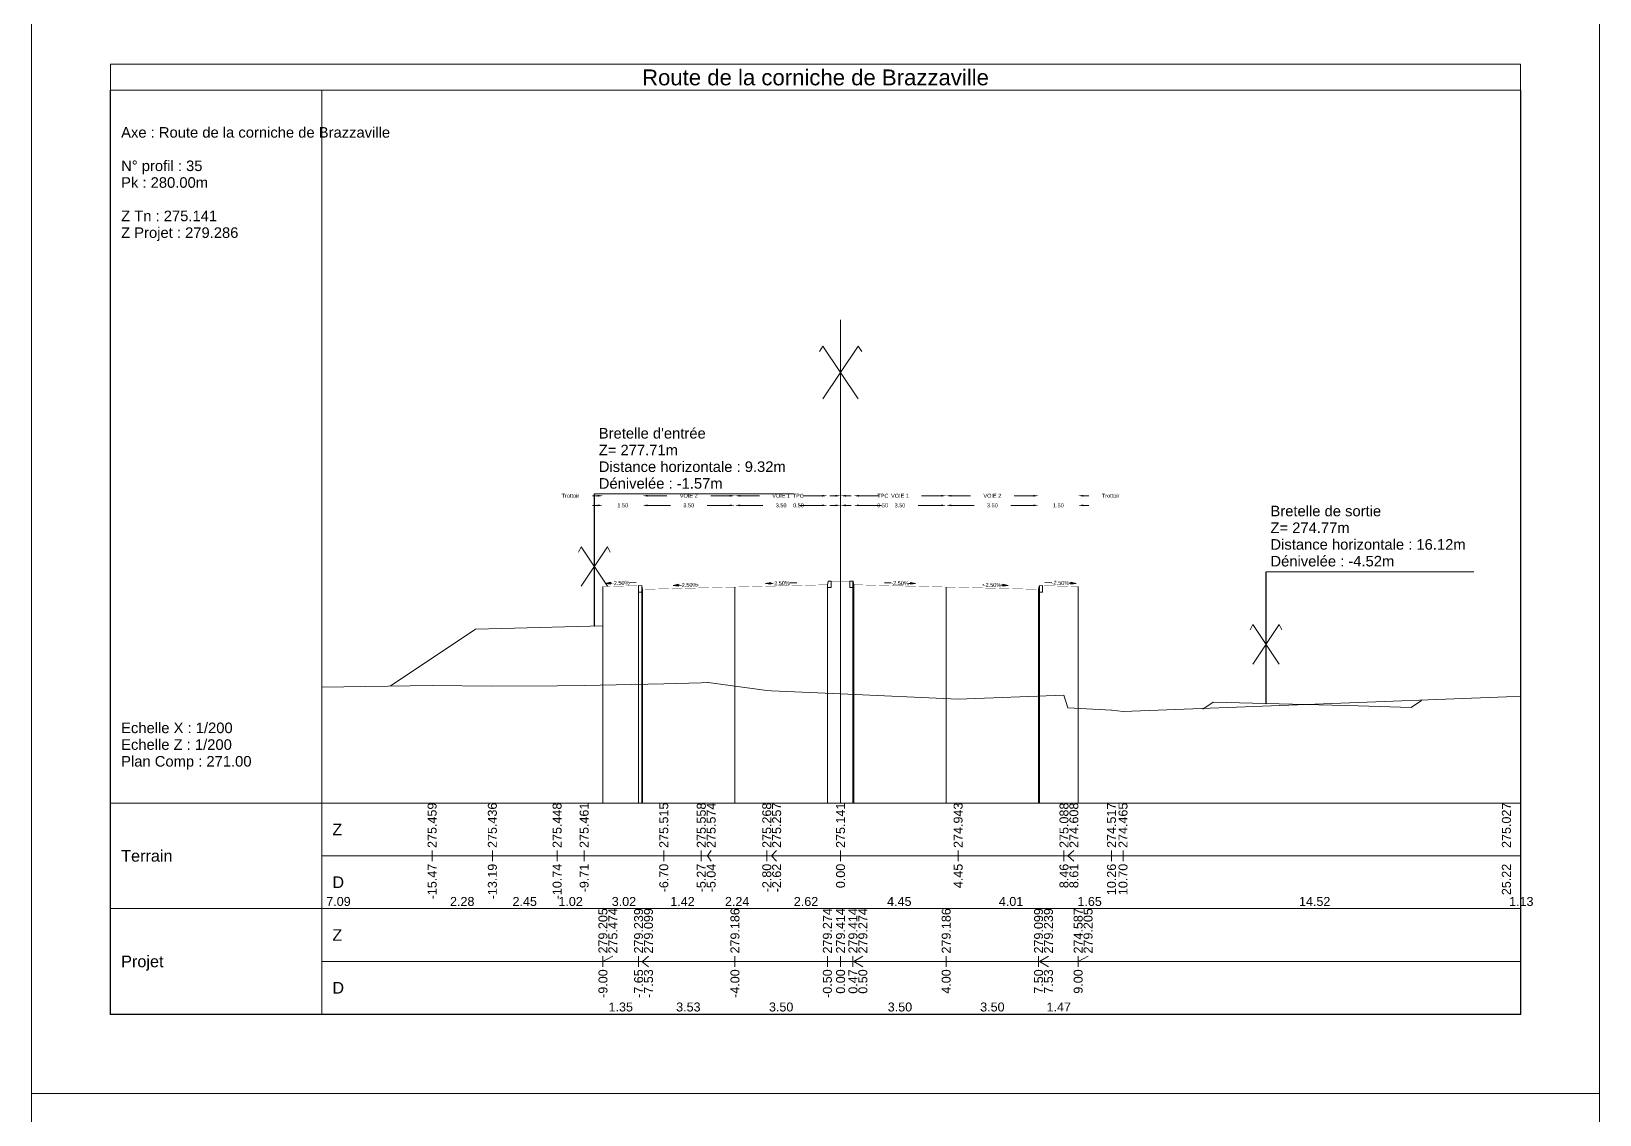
# Model space of a CAD drawing. Extents: x 0 to 74, y -372 to 1003.
# Drawn here: x 0 to 59.4, y 918.4 to 959.4 of the extents above; entities that cross this region are included whole.
import ezdxf
from ezdxf.enums import TextEntityAlignment as Align

# ---------------------------------------------------------------- set-up
doc = ezdxf.new("R2010")
doc.units = 0
doc.header["$LTSCALE"] = 2
doc.header["$PDSIZE"] = -0.004
doc.layers.get('0').update_dxf_attribs({"lineweight": 0})
for name, color, linetype, lineweight in [('Route - Profils type - Content session name', 7, 'Continuous', 0), ('Route - Profils type - PT SC CHAU TROTTOIR', 5, 'Continuous', 0), ('Route - Route de la corniche de Brazzaville - PT - Cadre_P35', 7, 'Continuous', 0), ('Route - Route de la corniche de Brazzaville - PT - Terrain_P35', 5, 'Continuous', 0)]:
    doc.layers.add(name, color=color, linetype=linetype, lineweight=lineweight)
doc.styles.add('CadreTitre', font='arial.ttf', dxfattribs={"height": 0.003})
doc.styles.add('Cotation', font='arial.ttf')
doc.styles.add('CoteHor', font='arial.ttf', dxfattribs={"height": 0.0022})
doc.styles.add('CoteHorA', font='arial.ttf', dxfattribs={"height": 0.0022})
doc.styles.add('CoteTitre', font='arial.ttf', dxfattribs={"height": 0.0017})
doc.styles.add('CoteTitreA', font='arial.ttf', dxfattribs={"height": 0.0017})
doc.styles.add('CoteVert', font='arial.ttf', dxfattribs={"height": 0.0017})
doc.styles.add('CoteVertA', font='arial.ttf', dxfattribs={"height": 0.0017})
doc.styles.add('Multi Axes', font='arial.ttf', dxfattribs={"height": 0.4})
doc.styles.add('ProfilCartouche', font='arial.ttf', dxfattribs={"height": 0.002})
doc.dimstyles.new('BRAZZAVILLE', dxfattribs={"dimtxt": 0.15, "dimasz": 0.2, "dimexe": 0.5, "dimexo": 0.5, "dimgap": 0.5, "dimtad": 0, "dimzin": 0, "dimdsep": 46, "dimtxsty": 'Cotation', "dimsah": 1, "dimcen": 0.1, "dimse1": 1, "dimse2": 1, "dimclrd": 1, "dimclre": 256, "dimclrt": 1, "dimaunit": 2, "dimazin": 0, "dimtfac": 1, "dimtdec": 4, "dimtofl": 0, "dimtmove": 0, "dimatfit": 1, "dimfxl": 1, "dimtolj": 1, "dimtzin": 0, "dimlwd": 0, "dimlwe": 0, "dimarcsym": 0})
doc.dimstyles.get("Standard").update_dxf_attribs({"dimtxt": 0.18, "dimasz": 0.18, "dimexe": 0.18, "dimexo": 0.0625, "dimgap": 0.09, "dimtad": 0, "dimtih": 1, "dimtoh": 1, "dimdec": 4, "dimzin": 0, "dimdsep": 46, "dimtxsty": 'Standard', "dimcen": 0.09, "dimadec": 0, "dimazin": 0, "dimtfac": 1, "dimtdec": 4, "dimtofl": 0, "dimtmove": 0, "dimatfit": 3, "dimfxl": 1, "dimtolj": 1, "dimtzin": 0, "dimarcsym": 0})

# ---------------------------------------------------------------- blocks, each defined once
blk = doc.blocks.new('*D27')
at = {"layer": 'Defpoints', "color": 0, "transparency": 16777216}
for p in [(30.149, 941.456), (30.149, 941.452), (30.649, 938.456)]:
    blk.add_point(p, dxfattribs=at)
at = {"layer": 'Route - Profils type - PT SC CHAU TROTTOIR', "color": 1, "lineweight": 0, "transparency": 16777216}
for p, q in [((29.949, 941.452), (29.749, 941.452)), ((30.849, 941.452), (31.049, 941.452))]:
    blk.add_line(p, q, dxfattribs=at)
at = {"layer": 'Route - Profils type - PT SC CHAU TROTTOIR', "color": 1, "transparency": 16777216}
for points in [[(29.949, 941.485), (29.949, 941.419), (30.149, 941.452)], [(30.849, 941.485), (30.849, 941.419), (30.649, 941.452)]]:
    blk.add_solid(points, dxfattribs=at)
at = {"layer": 'Route - Profils type - PT SC CHAU TROTTOIR', "color": 1, "transparency": 16777216, "insert": (29.055, 941.452), "char_height": 0.15, "attachment_point": 5, "style": 'Cotation'}
blk.add_mtext('\\A1;0.50', dxfattribs=at)
blk = doc.blocks.new('*D28')
at = {"layer": 'Defpoints', "color": 0, "transparency": 16777216}
for p in [(26.649, 941.456), (26.649, 941.452), (30.149, 941.456)]:
    blk.add_point(p, dxfattribs=at)
at = {"layer": 'Route - Profils type - PT SC CHAU TROTTOIR', "color": 1, "lineweight": 0, "transparency": 16777216}
for p, q in [((26.849, 941.452), (27.705, 941.452)), ((29.949, 941.452), (29.094, 941.452))]:
    blk.add_line(p, q, dxfattribs=at)
at = {"layer": 'Route - Profils type - PT SC CHAU TROTTOIR', "color": 1, "transparency": 16777216}
for points in [[(26.849, 941.485), (26.849, 941.419), (26.649, 941.452)], [(29.949, 941.485), (29.949, 941.419), (30.149, 941.452)]]:
    blk.add_solid(points, dxfattribs=at)
at = {"layer": 'Route - Profils type - PT SC CHAU TROTTOIR', "color": 1, "transparency": 16777216, "insert": (28.399, 941.452), "char_height": 0.15, "attachment_point": 5, "style": 'Cotation'}
blk.add_mtext('\\A1;3.50', dxfattribs=at)
blk = doc.blocks.new('*D29')
at = {"layer": 'Defpoints', "color": 0, "transparency": 16777216}
for p in [(23.149, 941.456), (23.149, 941.452), (26.649, 941.456)]:
    blk.add_point(p, dxfattribs=at)
at = {"layer": 'Route - Profils type - PT SC CHAU TROTTOIR', "color": 1, "lineweight": 0, "transparency": 16777216}
for p, q in [((23.349, 941.452), (24.205, 941.452)), ((26.449, 941.452), (25.594, 941.452))]:
    blk.add_line(p, q, dxfattribs=at)
at = {"layer": 'Route - Profils type - PT SC CHAU TROTTOIR', "color": 1, "transparency": 16777216}
for points in [[(23.349, 941.485), (23.349, 941.419), (23.149, 941.452)], [(26.449, 941.485), (26.449, 941.419), (26.649, 941.452)]]:
    blk.add_solid(points, dxfattribs=at)
at = {"layer": 'Route - Profils type - PT SC CHAU TROTTOIR', "color": 1, "transparency": 16777216, "insert": (24.899, 941.452), "char_height": 0.15, "attachment_point": 5, "style": 'Cotation'}
blk.add_mtext('\\A1;3.50', dxfattribs=at)
blk = doc.blocks.new('*D30')
at = {"layer": 'Defpoints', "color": 0, "transparency": 16777216}
for p in [(21.649, 941.456), (21.649, 941.452), (23.149, 941.456)]:
    blk.add_point(p, dxfattribs=at)
at = {"layer": 'Route - Profils type - PT SC CHAU TROTTOIR', "color": 1, "lineweight": 0, "transparency": 16777216}
for p, q in [((21.449, 941.452), (21.249, 941.452)), ((23.349, 941.452), (23.549, 941.452))]:
    blk.add_line(p, q, dxfattribs=at)
at = {"layer": 'Route - Profils type - PT SC CHAU TROTTOIR', "color": 1, "transparency": 16777216}
for points in [[(21.449, 941.485), (21.449, 941.419), (21.649, 941.452)], [(23.349, 941.485), (23.349, 941.419), (23.149, 941.452)]]:
    blk.add_solid(points, dxfattribs=at)
at = {"layer": 'Route - Profils type - PT SC CHAU TROTTOIR', "color": 1, "transparency": 16777216, "insert": (22.399, 941.452), "char_height": 0.15, "attachment_point": 5, "style": 'Cotation'}
blk.add_mtext('\\A1;1.50', dxfattribs=at)
blk = doc.blocks.new('*D31')
at = {"layer": 'Defpoints', "color": 0, "transparency": 16777216}
for p in [(30.149, 941.815), (30.149, 941.256), (30.649, 938.456)]:
    blk.add_point(p, dxfattribs=at)
at = {"layer": 'Route - Profils type - PT SC CHAU TROTTOIR', "color": 1, "lineweight": 0, "transparency": 16777216}
for p, q in [((29.949, 941.815), (29.749, 941.815)), ((30.849, 941.815), (31.049, 941.815))]:
    blk.add_line(p, q, dxfattribs=at)
at = {"layer": 'Route - Profils type - PT SC CHAU TROTTOIR', "color": 1, "transparency": 16777216}
for points in [[(29.949, 941.849), (29.949, 941.782), (30.149, 941.815)], [(30.849, 941.849), (30.849, 941.782), (30.649, 941.815)]]:
    blk.add_solid(points, dxfattribs=at)
at = {"layer": 'Route - Profils type - PT SC CHAU TROTTOIR', "color": 1, "transparency": 16777216, "insert": (29.046, 941.815), "char_height": 0.15, "attachment_point": 5, "style": 'Cotation'}
blk.add_mtext('\\A1;TPC', dxfattribs=at)
blk = doc.blocks.new('*D32')
at = {"layer": 'Defpoints', "color": 0, "transparency": 16777216}
for p in [(26.649, 941.815), (26.649, 941.456), (30.149, 941.256)]:
    blk.add_point(p, dxfattribs=at)
at = {"layer": 'Route - Profils type - PT SC CHAU TROTTOIR', "color": 1, "lineweight": 0, "transparency": 16777216}
for p, q in [((26.849, 941.815), (27.581, 941.815)), ((29.949, 941.815), (29.217, 941.815))]:
    blk.add_line(p, q, dxfattribs=at)
at = {"layer": 'Route - Profils type - PT SC CHAU TROTTOIR', "color": 1, "transparency": 16777216}
for points in [[(26.849, 941.849), (26.849, 941.782), (26.649, 941.815)], [(29.949, 941.849), (29.949, 941.782), (30.149, 941.815)]]:
    blk.add_solid(points, dxfattribs=at)
at = {"layer": 'Route - Profils type - PT SC CHAU TROTTOIR', "color": 1, "transparency": 16777216, "insert": (28.399, 941.815), "char_height": 0.15, "attachment_point": 5, "style": 'Cotation'}
blk.add_mtext('\\A1;VOIE 1', dxfattribs=at)
blk = doc.blocks.new('*D33')
at = {"layer": 'Defpoints', "color": 0, "transparency": 16777216}
for p in [(23.149, 941.815), (23.149, 941.456), (26.649, 941.456)]:
    blk.add_point(p, dxfattribs=at)
at = {"layer": 'Route - Profils type - PT SC CHAU TROTTOIR', "color": 1, "lineweight": 0, "transparency": 16777216}
for p, q in [((23.349, 941.815), (24.067, 941.815)), ((26.449, 941.815), (25.731, 941.815))]:
    blk.add_line(p, q, dxfattribs=at)
at = {"layer": 'Route - Profils type - PT SC CHAU TROTTOIR', "color": 1, "transparency": 16777216}
for points in [[(23.349, 941.849), (23.349, 941.782), (23.149, 941.815)], [(26.449, 941.849), (26.449, 941.782), (26.649, 941.815)]]:
    blk.add_solid(points, dxfattribs=at)
at = {"layer": 'Route - Profils type - PT SC CHAU TROTTOIR', "color": 1, "transparency": 16777216, "insert": (24.899, 941.815), "char_height": 0.15, "attachment_point": 5, "style": 'Cotation'}
blk.add_mtext('\\A1;VOIE 2', dxfattribs=at)
blk = doc.blocks.new('*D34')
at = {"layer": 'Defpoints', "color": 0, "transparency": 16777216}
for p in [(21.649, 941.815), (21.649, 941.456), (23.149, 941.456)]:
    blk.add_point(p, dxfattribs=at)
at = {"layer": 'Route - Profils type - PT SC CHAU TROTTOIR', "color": 1, "lineweight": 0, "transparency": 16777216}
for p, q in [((21.449, 941.815), (21.249, 941.815)), ((23.349, 941.815), (23.549, 941.815))]:
    blk.add_line(p, q, dxfattribs=at)
at = {"layer": 'Route - Profils type - PT SC CHAU TROTTOIR', "color": 1, "transparency": 16777216}
for points in [[(21.449, 941.849), (21.449, 941.782), (21.649, 941.815)], [(23.349, 941.849), (23.349, 941.782), (23.149, 941.815)]]:
    blk.add_solid(points, dxfattribs=at)
at = {"layer": 'Route - Profils type - PT SC CHAU TROTTOIR', "color": 1, "transparency": 16777216, "insert": (20.418, 941.815), "char_height": 0.15, "attachment_point": 5, "style": 'Cotation'}
blk.add_mtext('\\A1;Trottoir', dxfattribs=at)
blk = doc.blocks.new('MENSURA_COTEPENTE_9')
at = {"layer": 'Route - Profils type - PT SC CHAU TROTTOIR', "linetype": 'Continuous', "lineweight": 0}
blk.add_hatch(color=1, dxfattribs=at).paths.add_polyline_path([(0.14003, -0.11355), (0.13903, -0.1134), (0.14002, -0.1132)])
at = {"layer": 'Route - Profils type - PT SC CHAU TROTTOIR', "color": 1, "linetype": 'Continuous', "lineweight": 0}
for p, q in [((0.14003, -0.11337), (0.14033, -0.11337)), ((0.14364, -0.11328), (0.14494, -0.11325))]:
    blk.add_line(p, q, dxfattribs=at)
at = {"layer": 'Route - Profils type - PT SC CHAU TROTTOIR', "color": 1, "linetype": 'Continuous', "lineweight": 0, "flags": 128}
blk.add_lwpolyline([(0.14003, -0.11355), (0.13903, -0.1134), (0.14002, -0.1132), (0.14003, -0.11355)], close=True, dxfattribs=at)
at = {"layer": 'Route - Profils type - PT SC CHAU TROTTOIR', "color": 1, "style": 'Cotation'}
blk.add_text('-2.50%', height=0.00075, rotation=-358.5679, dxfattribs=at).set_placement((0.14198, -0.11333), align=Align.MIDDLE_CENTER)
blk = doc.blocks.new('MENSURA_COTEPENTE_10')
at = {"layer": 'Route - Profils type - PT SC CHAU TROTTOIR', "linetype": 'Continuous', "lineweight": 0}
blk.add_hatch(color=1, dxfattribs=at).paths.add_polyline_path([(0.12253, -0.1139), (0.12152, -0.11375), (0.12252, -0.11355)])
at = {"layer": 'Route - Profils type - PT SC CHAU TROTTOIR', "color": 1, "linetype": 'Continuous', "lineweight": 0}
for p, q in [((0.12252, -0.11373), (0.12282, -0.11372)), ((0.12614, -0.11364), (0.12627, -0.11363))]:
    blk.add_line(p, q, dxfattribs=at)
at = {"layer": 'Route - Profils type - PT SC CHAU TROTTOIR', "color": 1, "linetype": 'Continuous', "lineweight": 0, "flags": 128}
blk.add_lwpolyline([(0.12253, -0.1139), (0.12152, -0.11375), (0.12252, -0.11355), (0.12253, -0.1139)], close=True, dxfattribs=at)
at = {"layer": 'Route - Profils type - PT SC CHAU TROTTOIR', "color": 1, "style": 'Cotation'}
blk.add_text('-2.50%', height=0.00075, rotation=-358.5679, dxfattribs=at).set_placement((0.12448, -0.11368), align=Align.MIDDLE_CENTER)
blk = doc.blocks.new('MENSURA_COTEPENTE_11')
at = {"layer": 'Route - Profils type - PT SC CHAU TROTTOIR', "linetype": 'Continuous', "lineweight": 0}
blk.add_hatch(color=1, dxfattribs=at).paths.add_polyline_path([(0.10965, -0.11352), (0.10865, -0.11337), (0.10965, -0.11317)])
at = {"layer": 'Route - Profils type - PT SC CHAU TROTTOIR', "color": 1, "linetype": 'Continuous', "lineweight": 0}
for p, q in [((0.10965, -0.11334), (0.10995, -0.11334)), ((0.11326, -0.11325), (0.11456, -0.11322))]:
    blk.add_line(p, q, dxfattribs=at)
at = {"layer": 'Route - Profils type - PT SC CHAU TROTTOIR', "color": 1, "linetype": 'Continuous', "lineweight": 0, "flags": 128}
blk.add_lwpolyline([(0.10965, -0.11352), (0.10865, -0.11337), (0.10965, -0.11317), (0.10965, -0.11352)], close=True, dxfattribs=at)
at = {"layer": 'Route - Profils type - PT SC CHAU TROTTOIR', "color": 1, "style": 'Cotation'}
blk.add_text('-2.50%', height=0.00075, rotation=-358.5679, dxfattribs=at).set_placement((0.11161, -0.11329), align=Align.MIDDLE_CENTER)
blk = doc.blocks.new('T2__mirroredMSX', base_point=(-6.713, 11.473))
at = {"linetype": 'Continuous', "flags": 128}
blk.add_lwpolyline([(-6.837, 11.703), (-6.863, 11.583), (-6.863, 11.473), (-6.713, 11.473), (-6.713, 11.723), (-6.818, 11.719, 0.339869)], format="xyb", close=True, dxfattribs=at)
blk = doc.blocks.new('T2', base_point=(-6.713, 11.473))
at = {"linetype": 'Continuous', "flags": 128}
blk.add_lwpolyline([(-6.837, 11.703), (-6.863, 11.583), (-6.863, 11.473), (-6.713, 11.473), (-6.713, 11.723), (-6.818, 11.719, 0.339869)], format="xyb", close=True, dxfattribs=at)
blk = doc.blocks.new('*D38')
at = {"layer": 'Defpoints', "color": 0, "transparency": 16777216}
for p in [(31.149, 941.456), (31.149, 941.452), (30.649, 938.456)]:
    blk.add_point(p, dxfattribs=at)
at = {"layer": 'Route - Profils type - PT SC CHAU TROTTOIR', "color": 1, "lineweight": 0, "transparency": 16777216}
for p, q in [((30.449, 941.452), (30.249, 941.452)), ((31.349, 941.452), (31.549, 941.452))]:
    blk.add_line(p, q, dxfattribs=at)
at = {"layer": 'Route - Profils type - PT SC CHAU TROTTOIR', "color": 1, "transparency": 16777216}
for points in [[(30.449, 941.485), (30.449, 941.419), (30.649, 941.452)], [(31.349, 941.485), (31.349, 941.419), (31.149, 941.452)]]:
    blk.add_solid(points, dxfattribs=at)
at = {"layer": 'Route - Profils type - PT SC CHAU TROTTOIR', "color": 1, "transparency": 16777216, "insert": (32.244, 941.452), "char_height": 0.15, "attachment_point": 5, "style": 'Cotation'}
blk.add_mtext('\\A1;0.50', dxfattribs=at)
blk = doc.blocks.new('*D39')
at = {"layer": 'Defpoints', "color": 0, "transparency": 16777216}
for p in [(31.149, 941.456), (34.649, 941.456), (34.649, 941.452)]:
    blk.add_point(p, dxfattribs=at)
at = {"layer": 'Route - Profils type - PT SC CHAU TROTTOIR', "color": 1, "lineweight": 0, "transparency": 16777216}
for p, q in [((31.349, 941.452), (32.205, 941.452)), ((34.449, 941.452), (33.594, 941.452))]:
    blk.add_line(p, q, dxfattribs=at)
at = {"layer": 'Route - Profils type - PT SC CHAU TROTTOIR', "color": 1, "transparency": 16777216}
for points in [[(31.349, 941.485), (31.349, 941.419), (31.149, 941.452)], [(34.449, 941.485), (34.449, 941.419), (34.649, 941.452)]]:
    blk.add_solid(points, dxfattribs=at)
at = {"layer": 'Route - Profils type - PT SC CHAU TROTTOIR', "color": 1, "transparency": 16777216, "insert": (32.899, 941.452), "char_height": 0.15, "attachment_point": 5, "style": 'Cotation'}
blk.add_mtext('\\A1;3.50', dxfattribs=at)
blk = doc.blocks.new('*D40')
at = {"layer": 'Defpoints', "color": 0, "transparency": 16777216}
for p in [(34.649, 941.456), (38.149, 941.456), (38.149, 941.452)]:
    blk.add_point(p, dxfattribs=at)
at = {"layer": 'Route - Profils type - PT SC CHAU TROTTOIR', "color": 1, "lineweight": 0, "transparency": 16777216}
for p, q in [((34.849, 941.452), (35.705, 941.452)), ((37.949, 941.452), (37.094, 941.452))]:
    blk.add_line(p, q, dxfattribs=at)
at = {"layer": 'Route - Profils type - PT SC CHAU TROTTOIR', "color": 1, "transparency": 16777216}
for points in [[(34.849, 941.485), (34.849, 941.419), (34.649, 941.452)], [(37.949, 941.485), (37.949, 941.419), (38.149, 941.452)]]:
    blk.add_solid(points, dxfattribs=at)
at = {"layer": 'Route - Profils type - PT SC CHAU TROTTOIR', "color": 1, "transparency": 16777216, "insert": (36.399, 941.452), "char_height": 0.15, "attachment_point": 5, "style": 'Cotation'}
blk.add_mtext('\\A1;3.50', dxfattribs=at)
blk = doc.blocks.new('*D41')
at = {"layer": 'Defpoints', "color": 0, "transparency": 16777216}
for p in [(38.149, 941.456), (39.649, 941.456), (39.649, 941.452)]:
    blk.add_point(p, dxfattribs=at)
at = {"layer": 'Route - Profils type - PT SC CHAU TROTTOIR', "color": 1, "lineweight": 0, "transparency": 16777216}
for p, q in [((37.949, 941.452), (37.749, 941.452)), ((39.849, 941.452), (40.049, 941.452))]:
    blk.add_line(p, q, dxfattribs=at)
at = {"layer": 'Route - Profils type - PT SC CHAU TROTTOIR', "color": 1, "transparency": 16777216}
for points in [[(37.949, 941.485), (37.949, 941.419), (38.149, 941.452)], [(39.849, 941.485), (39.849, 941.419), (39.649, 941.452)]]:
    blk.add_solid(points, dxfattribs=at)
at = {"layer": 'Route - Profils type - PT SC CHAU TROTTOIR', "color": 1, "transparency": 16777216, "insert": (38.899, 941.452), "char_height": 0.15, "attachment_point": 5, "style": 'Cotation'}
blk.add_mtext('\\A1;1.50', dxfattribs=at)
blk = doc.blocks.new('*D42')
at = {"layer": 'Defpoints', "color": 0, "transparency": 16777216}
for p in [(31.149, 941.815), (31.149, 941.256), (30.649, 938.456)]:
    blk.add_point(p, dxfattribs=at)
at = {"layer": 'Route - Profils type - PT SC CHAU TROTTOIR', "color": 1, "lineweight": 0, "transparency": 16777216}
for p, q in [((30.449, 941.815), (30.249, 941.815)), ((31.349, 941.815), (31.549, 941.815))]:
    blk.add_line(p, q, dxfattribs=at)
at = {"layer": 'Route - Profils type - PT SC CHAU TROTTOIR', "color": 1, "transparency": 16777216}
for points in [[(30.449, 941.849), (30.449, 941.782), (30.649, 941.815)], [(31.349, 941.849), (31.349, 941.782), (31.149, 941.815)]]:
    blk.add_solid(points, dxfattribs=at)
at = {"layer": 'Route - Profils type - PT SC CHAU TROTTOIR', "color": 1, "transparency": 16777216, "insert": (32.252, 941.815), "char_height": 0.15, "attachment_point": 5, "style": 'Cotation'}
blk.add_mtext('\\A1;TPC', dxfattribs=at)
blk = doc.blocks.new('*D43')
at = {"layer": 'Defpoints', "color": 0, "transparency": 16777216}
for p in [(34.649, 941.815), (31.149, 941.256), (34.649, 941.456)]:
    blk.add_point(p, dxfattribs=at)
at = {"layer": 'Route - Profils type - PT SC CHAU TROTTOIR', "color": 1, "lineweight": 0, "transparency": 16777216}
for p, q in [((31.349, 941.815), (32.081, 941.815)), ((34.449, 941.815), (33.717, 941.815))]:
    blk.add_line(p, q, dxfattribs=at)
at = {"layer": 'Route - Profils type - PT SC CHAU TROTTOIR', "color": 1, "transparency": 16777216}
for points in [[(31.349, 941.849), (31.349, 941.782), (31.149, 941.815)], [(34.449, 941.849), (34.449, 941.782), (34.649, 941.815)]]:
    blk.add_solid(points, dxfattribs=at)
at = {"layer": 'Route - Profils type - PT SC CHAU TROTTOIR', "color": 1, "transparency": 16777216, "insert": (32.899, 941.815), "char_height": 0.15, "attachment_point": 5, "style": 'Cotation'}
blk.add_mtext('\\A1;VOIE 1', dxfattribs=at)
blk = doc.blocks.new('*D44')
at = {"layer": 'Defpoints', "color": 0, "transparency": 16777216}
for p in [(38.149, 941.815), (34.649, 941.456), (38.149, 941.456)]:
    blk.add_point(p, dxfattribs=at)
at = {"layer": 'Route - Profils type - PT SC CHAU TROTTOIR', "color": 1, "lineweight": 0, "transparency": 16777216}
for p, q in [((34.849, 941.815), (35.567, 941.815)), ((37.949, 941.815), (37.231, 941.815))]:
    blk.add_line(p, q, dxfattribs=at)
at = {"layer": 'Route - Profils type - PT SC CHAU TROTTOIR', "color": 1, "transparency": 16777216}
for points in [[(34.849, 941.849), (34.849, 941.782), (34.649, 941.815)], [(37.949, 941.849), (37.949, 941.782), (38.149, 941.815)]]:
    blk.add_solid(points, dxfattribs=at)
at = {"layer": 'Route - Profils type - PT SC CHAU TROTTOIR', "color": 1, "transparency": 16777216, "insert": (36.399, 941.815), "char_height": 0.15, "attachment_point": 5, "style": 'Cotation'}
blk.add_mtext('\\A1;VOIE 2', dxfattribs=at)
blk = doc.blocks.new('*D45')
at = {"layer": 'Defpoints', "color": 0, "transparency": 16777216}
for p in [(39.649, 941.815), (38.149, 941.456), (39.649, 941.456)]:
    blk.add_point(p, dxfattribs=at)
at = {"layer": 'Route - Profils type - PT SC CHAU TROTTOIR', "color": 1, "lineweight": 0, "transparency": 16777216}
for p, q in [((37.949, 941.815), (37.749, 941.815)), ((39.849, 941.815), (40.049, 941.815))]:
    blk.add_line(p, q, dxfattribs=at)
at = {"layer": 'Route - Profils type - PT SC CHAU TROTTOIR', "color": 1, "transparency": 16777216}
for points in [[(37.949, 941.849), (37.949, 941.782), (38.149, 941.815)], [(39.849, 941.849), (39.849, 941.782), (39.649, 941.815)]]:
    blk.add_solid(points, dxfattribs=at)
at = {"layer": 'Route - Profils type - PT SC CHAU TROTTOIR', "color": 1, "transparency": 16777216, "insert": (40.88, 941.815), "char_height": 0.15, "attachment_point": 5, "style": 'Cotation'}
blk.add_mtext('\\A1;Trottoir', dxfattribs=at)
blk = doc.blocks.new('MENSURA_COTEPENTE_12')
at = {"layer": 'Route - Profils type - PT SC CHAU TROTTOIR', "linetype": 'Continuous', "lineweight": 0}
blk.add_hatch(color=1, dxfattribs=at).paths.add_polyline_path([(0.16646, -0.11355), (0.16746, -0.1134), (0.16647, -0.1132)])
at = {"layer": 'Route - Profils type - PT SC CHAU TROTTOIR', "color": 1, "linetype": 'Continuous', "lineweight": 0}
for p, q in [((0.16285, -0.11328), (0.16155, -0.11325)), ((0.16646, -0.11337), (0.16616, -0.11337))]:
    blk.add_line(p, q, dxfattribs=at)
at = {"layer": 'Route - Profils type - PT SC CHAU TROTTOIR', "color": 1, "linetype": 'Continuous', "lineweight": 0, "flags": 128}
blk.add_lwpolyline([(0.16646, -0.11355), (0.16746, -0.1134), (0.16647, -0.1132), (0.16646, -0.11355)], close=True, dxfattribs=at)
at = {"layer": 'Route - Profils type - PT SC CHAU TROTTOIR', "color": 1, "style": 'Cotation'}
blk.add_text('-2.50%', height=0.00075, rotation=358.5679, dxfattribs=at).set_placement((0.16451, -0.11333), align=Align.MIDDLE_CENTER)
blk = doc.blocks.new('MENSURA_COTEPENTE_13')
at = {"layer": 'Route - Profils type - PT SC CHAU TROTTOIR', "linetype": 'Continuous', "lineweight": 0}
blk.add_hatch(color=1, dxfattribs=at).paths.add_polyline_path([(0.18396, -0.1139), (0.18497, -0.11375), (0.18397, -0.11355)])
at = {"layer": 'Route - Profils type - PT SC CHAU TROTTOIR', "color": 1, "linetype": 'Continuous', "lineweight": 0}
for p, q in [((0.18035, -0.11364), (0.18022, -0.11363)), ((0.18397, -0.11373), (0.18367, -0.11372))]:
    blk.add_line(p, q, dxfattribs=at)
at = {"layer": 'Route - Profils type - PT SC CHAU TROTTOIR', "color": 1, "linetype": 'Continuous', "lineweight": 0, "flags": 128}
blk.add_lwpolyline([(0.18396, -0.1139), (0.18497, -0.11375), (0.18397, -0.11355), (0.18396, -0.1139)], close=True, dxfattribs=at)
at = {"layer": 'Route - Profils type - PT SC CHAU TROTTOIR', "color": 1, "style": 'Cotation'}
blk.add_text('-2.50%', height=0.00075, rotation=358.5679, dxfattribs=at).set_placement((0.18201, -0.11368), align=Align.MIDDLE_CENTER)
blk = doc.blocks.new('MENSURA_COTEPENTE_14')
at = {"layer": 'Route - Profils type - PT SC CHAU TROTTOIR', "linetype": 'Continuous', "lineweight": 0}
blk.add_hatch(color=1, dxfattribs=at).paths.add_polyline_path([(0.19684, -0.11352), (0.19784, -0.11337), (0.19685, -0.11317)])
at = {"layer": 'Route - Profils type - PT SC CHAU TROTTOIR', "color": 1, "linetype": 'Continuous', "lineweight": 0}
for p, q in [((0.19323, -0.11325), (0.19193, -0.11322)), ((0.19684, -0.11334), (0.19654, -0.11334))]:
    blk.add_line(p, q, dxfattribs=at)
at = {"layer": 'Route - Profils type - PT SC CHAU TROTTOIR', "color": 1, "linetype": 'Continuous', "lineweight": 0, "flags": 128}
blk.add_lwpolyline([(0.19684, -0.11352), (0.19784, -0.11337), (0.19685, -0.11317), (0.19684, -0.11352)], close=True, dxfattribs=at)
at = {"layer": 'Route - Profils type - PT SC CHAU TROTTOIR', "color": 1, "style": 'Cotation'}
blk.add_text('-2.50%', height=0.00075, rotation=358.5679, dxfattribs=at).set_placement((0.19489, -0.11329), align=Align.MIDDLE_CENTER)
blk = doc.blocks.new('MENSURA_LEADER15', base_point=(0.23383, -0.11116))
at = {"layer": 'Route - Profils type - Content session name'}
blk.add_line((0.23383, -0.11116), (0.27317, -0.11116), dxfattribs=at)
at = {"layer": 'Route - Profils type - Content session name', "style": 'Multi Axes'}
for s, p in [('Bretelle de sortie', (0.23466, -0.09866)), ('Z= 274.77m', (0.23466, -0.10183)), ('Distance horizontale : 16.12m', (0.23466, -0.10499)), ('Dénivelée : -4.52m', (0.23466, -0.10816))]:
    blk.add_text(s, height=0.002, dxfattribs=at).set_placement(p, align=Align.TOP_LEFT)
blk = doc.blocks.new('MENSURA_LEADER16', base_point=(0.10663, -0.09643))
at = {"layer": 'Route - Profils type - Content session name'}
blk.add_line((0.10663, -0.09643), (0.14441, -0.09643), dxfattribs=at)
at = {"layer": 'Route - Profils type - Content session name', "style": 'Multi Axes'}
for s, p in [("Bretelle d'entrée", (0.10746, -0.08393)), ('Z= 277.71m', (0.10746, -0.0871)), ('Distance horizontale : 9.32m', (0.10746, -0.09026)), ('Dénivelée : -1.57m', (0.10746, -0.09343))]:
    blk.add_text(s, height=0.002, dxfattribs=at).set_placement(p, align=Align.TOP_LEFT)

msp = doc.modelspace()

# ---------------------------------------------------------------- linework, layer by layer
at = {"flags": 128}
for points in [[(0, 919.17), (0, 961.17), (59.4, 961.17), (59.4, 919.17)], [(3, 922.17), (3, 958.17), (56.4, 958.17), (56.4, 922.17)], [(0, 877.17), (0, 919.17), (59.4, 919.17), (59.4, 877.17)]]:
    msp.add_lwpolyline(points, close=True, dxfattribs=at)
at = {"layer": 'Route - Profils type - Content session name'}
for p, q in [((21.326, 936.884), (21.326, 940.384)), ((20.726, 939.684), (20.826, 939.884)), ((20.826, 939.884), (21.826, 938.384)), ((21.826, 939.884), (20.826, 938.384)), ((21.926, 939.684), (21.826, 939.884)), ((46.766, 933.938), (46.766, 937.438)), ((46.166, 936.738), (46.266, 936.938)), ((46.266, 936.938), (47.266, 935.438)), ((47.266, 936.938), (46.266, 935.438)), ((47.366, 936.738), (47.266, 936.938))]:
    msp.add_line(p, q, dxfattribs=at)
at = {"layer": 'Route - Profils type - Content session name', "color": 251, "linetype": 'Continuous', "flags": 128}
for points in [[(13.588, 934.606), (16.82, 936.763), (17.821, 936.789), (21.649, 936.891)], [(44.371, 933.73), (44.757, 933.988), (46.257, 933.95), (46.757, 933.938), (46.766, 933.938), (50.257, 933.849), (52.257, 933.798), (52.657, 934.063)]]:
    msp.add_lwpolyline(points, dxfattribs=at)
at = {"layer": 'Route - Profils type - Content session name'}
for p in [(21.326, 936.884), (46.766, 933.938)]:
    msp.add_point(p, dxfattribs=at)
at = {"layer": 'Route - Profils type - PT SC CHAU TROTTOIR', "color": 1, "linetype": 'Continuous', "flags": 128}
for points in [[(30.649, 938.584, 0.01, 0.01, 0), (30.299, 938.584, 0.01, 0.01, 0), (30.179, 938.584, 0.01, 0.01, 0), (30.149, 938.444, 0.01, 0.01, 0), (26.649, 938.356, 0.01, 0.01, 0), (23.149, 938.269, 0.01, 0.01, 0), (23.119, 938.409, 0.01, 0.01, 0), (22.999, 938.409, 0.01, 0.01, 0), (21.649, 938.375, 0.01, 0.01, 0), (21.649, 934.644, 0.01, 0.01, 0)], [(30.649, 938.584, 0.01, 0.01, 0), (30.999, 938.584, 0.01, 0.01, 0), (31.119, 938.584, 0.01, 0.01, 0), (31.149, 938.444, 0.01, 0.01, 0), (34.649, 938.356, 0.01, 0.01, 0), (38.149, 938.269, 0.01, 0.01, 0), (38.179, 938.409, 0.01, 0.01, 0), (38.299, 938.409, 0.01, 0.01, 0), (39.649, 938.375, 0.01, 0.01, 0), (39.649, 933.757, 0.01, 0.01, 0)]]:
    msp.add_lwpolyline(points, format="xyseb", dxfattribs=at)
at = {"layer": 'Route - Route de la corniche de Brazzaville - PT - Cadre_P35', "color": 7, "linetype": 'Continuous'}
for p, q in [((11, 957.17), (11, 922.17)), ((30.649, 944.484), (30.649, 948.484)), ((29.849, 947.284), (29.982, 947.484)), ((31.316, 945.484), (29.982, 947.484)), ((29.982, 945.484), (31.316, 947.484)), ((31.449, 947.284), (31.316, 947.484)), ((30.649, 930.17), (30.649, 944.484)), ((30.649, 930.17), (30.649, 938.584)), ((30.649, 930.17), (30.649, 938.584)), ((31.119, 930.17), (31.119, 938.584)), ((31.119, 930.17), (31.119, 938.584)), ((21.649, 930.17), (21.649, 938.375)), ((21.649, 930.17), (21.649, 938.375)), ((22.999, 930.17), (22.999, 938.409)), ((22.999, 930.17), (22.999, 938.409)), ((23.119, 930.17), (23.119, 938.409)), ((23.149, 930.17), (23.149, 938.269)), ((26.649, 930.17), (26.649, 938.356)), ((26.649, 930.17), (26.649, 938.356)), ((30.149, 930.17), (30.149, 938.444)), ((30.149, 930.17), (30.149, 938.444)), ((31.149, 930.17), (31.149, 938.444)), ((31.149, 930.17), (31.149, 938.444)), ((34.649, 930.17), (34.649, 938.356)), ((34.649, 930.17), (34.649, 938.356)), ((38.149, 930.17), (38.149, 938.269)), ((38.149, 930.17), (38.149, 938.269)), ((38.179, 930.17), (38.179, 938.409)), ((38.179, 930.17), (38.179, 938.409)), ((39.649, 930.17), (39.649, 938.375)), ((21.649, 930.17), (21.649, 934.644)), ((39.649, 930.17), (39.649, 933.757)), ((39.649, 930.17), (39.649, 933.757)), ((56.4, 930.17), (3, 930.17)), ((56.4, 928.17), (11, 928.17)), ((56.4, 926.17), (3, 926.17)), ((56.4, 926.17), (3, 926.17)), ((56.4, 926.17), (3, 926.17)), ((56.4, 926.17), (3, 926.17)), ((56.4, 926.17), (3, 926.17)), ((56.4, 926.17), (3, 926.17)), ((56.4, 926.17), (3, 926.17)), ((21.649, 924.37), (21.649, 924.17)), ((22.023, 924.37), (21.649, 924.17)), ((22.999, 924.37), (22.999, 924.17)), ((23.373, 924.37), (23.149, 924.17)), ((26.649, 924.37), (26.649, 924.17)), ((30.149, 924.37), (30.149, 924.17)), ((30.649, 924.37), (30.649, 924.17)), ((31.119, 924.37), (31.119, 924.17)), ((31.493, 924.37), (31.149, 924.17)), ((34.649, 924.37), (34.649, 924.17)), ((38.149, 924.37), (38.149, 924.17)), ((38.523, 924.37), (38.179, 924.17)), ((39.649, 924.37), (39.649, 924.17)), ((40.023, 924.37), (39.649, 924.17)), ((56.4, 924.17), (11, 924.17)), ((21.649, 923.97), (21.649, 924.17)), ((22.999, 923.97), (22.999, 924.17)), ((23.373, 923.97), (23.119, 924.17)), ((26.649, 923.97), (26.649, 924.17)), ((30.149, 923.97), (30.149, 924.17)), ((30.649, 923.97), (30.649, 924.17)), ((31.119, 923.97), (31.119, 924.17)), ((31.493, 923.97), (31.149, 924.17)), ((34.649, 923.97), (34.649, 924.17)), ((38.149, 923.97), (38.149, 924.17)), ((38.523, 923.97), (38.179, 924.17)), ((39.649, 923.97), (39.649, 924.17)), ((56.4, 922.17), (3, 922.17)), ((56.4, 922.17), (3, 922.17)), ((56.4, 922.17), (3, 922.17)), ((56.4, 922.17), (3, 922.17)), ((56.4, 922.17), (3, 922.17)), ((56.4, 922.17), (3, 922.17))]:
    msp.add_line(p, q, dxfattribs=at)
at = {"layer": 'Route - Route de la corniche de Brazzaville - PT - Cadre_P35', "color": 114, "linetype": 'Continuous'}
for p, q in [((15.178, 928.37), (15.178, 928.17)), ((15.178, 927.97), (15.178, 928.17)), ((17.46, 928.37), (17.46, 928.17)), ((17.46, 927.97), (17.46, 928.17)), ((19.912, 928.37), (19.912, 928.17)), ((19.912, 927.97), (19.912, 928.17)), ((20.936, 928.37), (20.936, 928.17)), ((20.936, 927.97), (20.936, 928.17)), ((23.953, 928.37), (23.953, 928.17)), ((23.953, 927.97), (23.953, 928.17)), ((25.374, 928.37), (25.374, 928.17)), ((25.374, 927.97), (25.374, 928.17)), ((25.748, 928.37), (25.613, 928.17)), ((25.748, 927.97), (25.613, 928.17)), ((27.854, 928.37), (27.854, 928.17)), ((27.854, 927.97), (27.854, 928.17)), ((28.228, 928.37), (28.033, 928.17)), ((28.228, 927.97), (28.033, 928.17)), ((30.649, 928.37), (30.649, 928.17)), ((30.649, 927.97), (30.649, 928.17)), ((35.102, 928.37), (35.102, 928.17)), ((35.102, 927.97), (35.102, 928.17)), ((39.112, 928.37), (39.112, 928.17)), ((39.112, 927.97), (39.112, 928.17)), ((39.486, 928.37), (39.256, 928.17)), ((39.486, 927.97), (39.256, 928.17)), ((40.91, 928.37), (40.91, 928.17)), ((40.91, 927.97), (40.91, 928.17)), ((41.347, 928.37), (41.347, 928.17)), ((41.347, 927.97), (41.347, 928.17))]:
    msp.add_line(p, q, dxfattribs=at)
at = {"layer": 'Route - Route de la corniche de Brazzaville - PT - Cadre_P35', "flags": 128}
msp.add_lwpolyline([(2.99, 922.16), (2.99, 957.18), (56.41, 957.18), (56.41, 922.16)], close=True, dxfattribs=at)
at = {"layer": 'Route - Route de la corniche de Brazzaville - PT - Terrain_P35', "color": 114, "linetype": 'Continuous', "flags": 128}
msp.add_lwpolyline([(11, 934.568), (15.178, 934.629), (17.46, 934.606), (19.912, 934.618), (20.936, 934.631), (23.953, 934.685), (25.374, 934.728), (25.613, 934.744), (25.634, 934.736), (27.854, 934.438), (28.033, 934.427), (30.649, 934.311), (35.102, 934.113), (39.112, 934.258), (39.256, 933.778), (40.91, 933.687), (40.93, 933.688), (41.347, 933.635), (55.867, 934.197), (56.4, 934.205)], dxfattribs=at)
msp.add_lwpolyline([(11, 934.568), (15.178, 934.629), (17.46, 934.606), (19.912, 934.618), (20.936, 934.631), (23.953, 934.685), (25.374, 934.728), (25.613, 934.744), (25.634, 934.736), (27.854, 934.438), (28.033, 934.427), (30.649, 934.311), (35.102, 934.113), (39.112, 934.258), (39.256, 933.778), (40.91, 933.687), (40.93, 933.688), (41.347, 933.635), (55.867, 934.197), (56.4, 934.205)], dxfattribs=at)

# ---------------------------------------------------------------- block references
at = {"layer": 'Route - Profils type - Content session name', "xscale": 200, "yscale": 200, "zscale": 200}
for name, p in [('MENSURA_LEADER16', (21.326, 941.884)), ('MENSURA_LEADER15', (46.766, 938.938))]:
    msp.add_blockref(name, p, dxfattribs=at)
at = {"layer": 'Route - Profils type - PT SC CHAU TROTTOIR', "xscale": 200, "yscale": 200, "zscale": 200}
for name in ['MENSURA_COTEPENTE_11', 'MENSURA_COTEPENTE_9', 'MENSURA_COTEPENTE_12', 'MENSURA_COTEPENTE_14', 'MENSURA_COTEPENTE_10', 'MENSURA_COTEPENTE_13']:
    msp.add_blockref(name, (0, 961.17), dxfattribs=at)
at = {"layer": 'Route - Profils type - PT SC CHAU TROTTOIR', "zscale": 200}
for p in [(30.299, 938.334), (38.299, 938.159)]:
    msp.add_blockref('T2', p, dxfattribs=at)
at = {"layer": 'Route - Profils type - PT SC CHAU TROTTOIR', "xscale": -1, "zscale": 200}
for p in [(30.999, 938.334), (22.999, 938.159)]:
    msp.add_blockref('T2__mirroredMSX', p, dxfattribs=at)

# ---------------------------------------------------------------- texts
at = {"color": 7, "style": 'CadreTitre'}
msp.add_text('Route de la corniche de Brazzaville', height=0.6, dxfattribs=at).set_placement((29.7, 957.97), align=Align.TOP_CENTER)
at = {"style": 'ProfilCartouche'}
for s, p in [('Axe : Route de la corniche de Brazzaville', (3.4, 955.587)), ('N° profil : 35', (3.4, 954.32)), ('Pk : 280.00m', (3.4, 953.687)), ('Z Tn : 275.141', (3.4, 952.42)), ('Z Projet : 279.286', (3.4, 951.787)), ('Echelle X : 1/200', (3.4, 933.02)), ('Echelle Z : 1/200', (3.4, 932.387)), ('Plan Comp : 271.00', (3.4, 931.753))]:
    msp.add_text(s, height=0.4, dxfattribs=at).set_placement(p, align=Align.MIDDLE_LEFT)
at = {"layer": 'Route - Route de la corniche de Brazzaville - PT - Cadre_P35', "color": 114, "style": 'CoteVert'}
for s, p in [('275.459', (15.178, 928.47)), ('275.436', (17.46, 928.47)), ('275.448', (19.912, 928.47)), ('275.461', (20.936, 928.47)), ('275.515', (23.953, 928.47)), ('275.558', (25.374, 928.47)), ('275.574', (25.748, 928.47)), ('275.268', (27.854, 928.47)), ('275.257', (28.228, 928.47)), ('275.141', (30.649, 928.47)), ('274.943', (35.102, 928.47)), ('275.088', (39.112, 928.47)), ('274.608', (39.486, 928.47)), ('274.517', (40.91, 928.47)), ('274.465', (41.347, 928.47)), ('275.027', (55.867, 928.47))]:
    msp.add_text(s, height=0.34, rotation=90, dxfattribs=at).set_placement(p, align=Align.MIDDLE_LEFT)
at = {"layer": 'Route - Route de la corniche de Brazzaville - PT - Cadre_P35', "color": 114, "style": 'CoteHor'}
for s, p in [('Z', (11.4, 929.17)), ('Terrain', (3.4, 928.17)), ('D', (11.4, 927.17))]:
    msp.add_text(s, height=0.44, dxfattribs=at).set_placement(p, align=Align.MIDDLE_LEFT)
at = {"layer": 'Route - Route de la corniche de Brazzaville - PT - Cadre_P35', "color": 114, "style": 'CoteVert'}
for s, p in [('-15.47', (15.178, 927.87)), ('-13.19', (17.46, 927.87)), ('-10.74', (19.912, 927.87)), ('-9.71', (20.936, 927.87)), ('-6.70', (23.953, 927.87)), ('-5.27', (25.374, 927.87)), ('-5.04', (25.748, 927.87)), ('-2.80', (27.854, 927.87)), ('-2.62', (28.228, 927.87)), ('0.00', (30.649, 927.87)), ('4.45', (35.102, 927.87)), ('8.46', (39.112, 927.87)), ('8.61', (39.486, 927.87)), ('10.26', (40.91, 927.87)), ('10.70', (41.347, 927.87)), ('25.22', (55.867, 927.87))]:
    msp.add_text(s, height=0.34, rotation=90, dxfattribs=at).set_placement(p, align=Align.MIDDLE_RIGHT)
at = {"layer": 'Route - Route de la corniche de Brazzaville - PT - Cadre_P35', "color": 114, "style": 'CoteTitre'}
for s, p in [('7.09', (11.633, 926.17)), ('2.28', (16.319, 926.17)), ('2.45', (18.686, 926.17)), ('1.02', (20.424, 926.17)), ('3.02', (22.444, 926.17)), ('1.42', (24.663, 926.17)), ('2.24', (26.733, 926.17)), ('2.62', (29.341, 926.17)), ('4.45', (32.875, 926.17)), ('4.01', (37.107, 926.17)), ('1.65', (40.083, 926.17)), ('14.52', (48.607, 926.17)), ('1.13', (56.433, 926.17))]:
    msp.add_text(s, height=0.34, dxfattribs=at).set_placement(p, align=Align.BOTTOM_CENTER)
at = {"layer": 'Route - Route de la corniche de Brazzaville - PT - Cadre_P35', "color": 7, "style": 'CoteVertA'}
for s, p in [('279.205', (21.649, 924.47)), ('275.474', (22.023, 924.47)), ('279.239', (22.999, 924.47)), ('279.099', (23.373, 924.47)), ('279.186', (26.649, 924.47)), ('279.274', (30.149, 924.47)), ('279.414', (30.649, 924.47)), ('279.414', (31.119, 924.47)), ('279.274', (31.493, 924.47)), ('279.186', (34.649, 924.47)), ('279.099', (38.149, 924.47)), ('279.239', (38.523, 924.47)), ('274.587', (39.649, 924.47)), ('279.205', (40.023, 924.47))]:
    msp.add_text(s, height=0.34, rotation=90, dxfattribs=at).set_placement(p, align=Align.MIDDLE_LEFT)
at = {"layer": 'Route - Route de la corniche de Brazzaville - PT - Cadre_P35', "color": 7, "style": 'CoteHorA'}
for s, p in [('Z', (11.4, 925.17)), ('Projet', (3.4, 924.17)), ('D', (11.4, 923.17))]:
    msp.add_text(s, height=0.44, dxfattribs=at).set_placement(p, align=Align.MIDDLE_LEFT)
at = {"layer": 'Route - Route de la corniche de Brazzaville - PT - Cadre_P35', "color": 7, "style": 'CoteVertA'}
for s, p in [('-9.00', (21.649, 923.87)), ('-7.65', (22.999, 923.87)), ('-7.53', (23.373, 923.87)), ('-4.00', (26.649, 923.87)), ('-0.50', (30.149, 923.87)), ('0.00', (30.649, 923.87)), ('0.47', (31.119, 923.87)), ('0.50', (31.493, 923.87)), ('4.00', (34.649, 923.87)), ('7.50', (38.149, 923.87)), ('7.53', (38.523, 923.87)), ('9.00', (39.649, 923.87))]:
    msp.add_text(s, height=0.34, rotation=90, dxfattribs=at).set_placement(p, align=Align.MIDDLE_RIGHT)
at = {"layer": 'Route - Route de la corniche de Brazzaville - PT - Cadre_P35', "color": 7, "style": 'CoteTitreA'}
for s, p in [('1.35', (22.324, 922.17)), ('3.53', (24.884, 922.17)), ('3.50', (28.399, 922.17)), ('3.50', (32.899, 922.17)), ('3.50', (36.399, 922.17)), ('1.47', (38.914, 922.17))]:
    msp.add_text(s, height=0.34, dxfattribs=at).set_placement(p, align=Align.BOTTOM_CENTER)

# ---------------------------------------------------------------- dimensions: what is measured, and where the dimension line sits
at = {"layer": 'Route - Profils type - PT SC CHAU TROTTOIR'}
for base, p1, p2, text, picture, middle in [((21.649, 941.815), (23.149, 941.456), (21.649, 941.456), 'Trottoir', '*D34', (20.418, 941.815)), ((21.649, 941.452), (23.149, 941.456), (21.649, 941.456), '1.50', '*D30', (22.399, 941.452)), ((23.149, 941.815), (26.649, 941.456), (23.149, 941.456), 'VOIE 2', '*D33', (24.899, 941.815)), ((23.149, 941.452), (26.649, 941.456), (23.149, 941.456), '3.50', '*D29', (24.899, 941.452)), ((26.649, 941.815), (30.149, 941.256), (26.649, 941.456), 'VOIE 1', '*D32', (28.399, 941.815)), ((26.649, 941.452), (30.149, 941.456), (26.649, 941.456), '3.50', '*D28', (28.399, 941.452)), ((30.149, 941.815), (30.649, 938.456), (30.149, 941.256), 'TPC', '*D31', (29.046, 941.815)), ((30.149, 941.452), (30.649, 938.456), (30.149, 941.456), '0.50', '*D27', (29.055, 941.452)), ((31.149, 941.815), (30.649, 938.456), (31.149, 941.256), 'TPC', '*D42', (32.252, 941.815)), ((31.149, 941.452), (30.649, 938.456), (31.149, 941.456), '0.50', '*D38', (32.244, 941.452)), ((34.649, 941.815), (31.149, 941.256), (34.649, 941.456), 'VOIE 1', '*D43', (32.899, 941.815)), ((34.649, 941.452), (31.149, 941.456), (34.649, 941.456), '3.50', '*D39', (32.899, 941.452)), ((38.149, 941.815), (34.649, 941.456), (38.149, 941.456), 'VOIE 2', '*D44', (36.399, 941.815)), ((38.149, 941.452), (34.649, 941.456), (38.149, 941.456), '3.50', '*D40', (36.399, 941.452)), ((39.649, 941.815), (38.149, 941.456), (39.649, 941.456), 'Trottoir', '*D45', (40.88, 941.815)), ((39.649, 941.452), (38.149, 941.456), (39.649, 941.456), '1.50', '*D41', (38.899, 941.452))]:
    dim = msp.add_linear_dim(base=base, p1=p1, p2=p2, text=text, dimstyle='BRAZZAVILLE', override={"dimscale": 1, "dimclrt": 1}, dxfattribs=at)
    dim.commit()
    dim.dimension.update_dxf_attribs({"geometry": picture, "text_midpoint": middle})

# ---------------------------------------------------------------- leaders
at = {"layer": 'Route - Profils type - Content session name', "linetype": 'Continuous'}
for points in [[(21.326, 936.884), (21.326, 941.884)], [(46.766, 933.938), (46.766, 938.938)]]:
    msp.add_leader(points, dimstyle='Standard', override={"dimasz": 0, "dimldrblk": 'None'}, dxfattribs=at)

doc.saveas('drawing.dxf')
